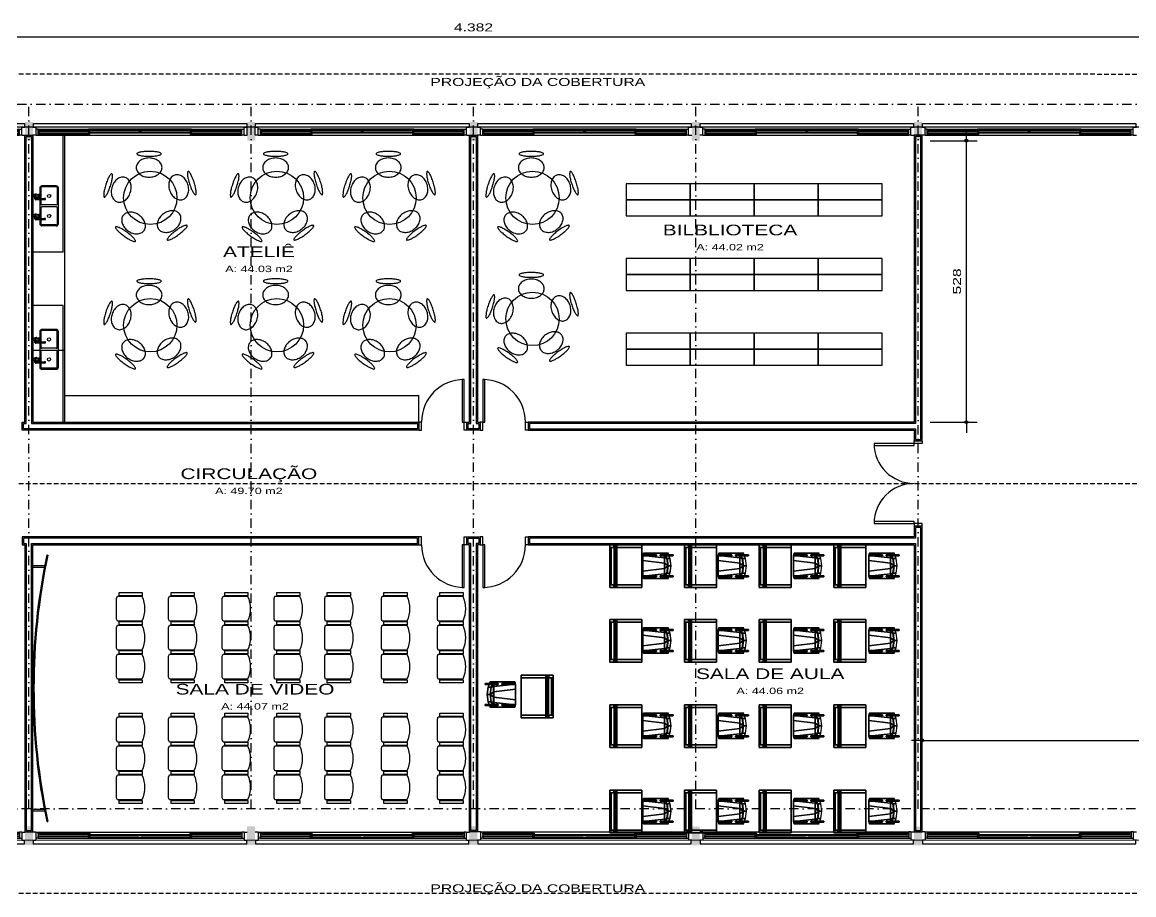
# Model space of a CAD drawing. Extents: x 5924 to 15219, y 2637 to 8140.
# Drawn here: x 8335 to 10419, y 4732 to 6368 of the extents above; entities that cross this region are included whole.
import ezdxf
from ezdxf.enums import TextEntityAlignment as Align

# ---------------------------------------------------------------- set-up
doc = ezdxf.new("R2010")
doc.units = 0
doc.header["$LTSCALE"] = 35
doc.linetypes.add('DASHDOT', pattern=[1, 0.5, -0.25, 0, -0.25])
doc.linetypes.add('HIDDEN', pattern=[0.375, 0.25, -0.125])
doc.layers.get('0').update_dxf_attribs({"linetype": 'CONTINUOUS'})
doc.layers.get('DEFPOINTS').update_dxf_attribs({"linetype": 'CONTINUOUS'})
for name, color, linetype in [('COTA', 13, 'CONTINUOUS'), ('COZ', 1, 'CONTINUOUS'), ('EIXOS', 4, 'DASHDOT'), ('EQUIP', 7, 'CONTINUOUS'), ('ESPECARQ', 2, 'CONTINUOUS'), ('ESQUADRIA', 2, 'CONTINUOUS'), ('ESTRUT', 12, 'CONTINUOUS'), ('LINVISTA', 13, 'CONTINUOUS'), ('MOBIL', 7, 'CONTINUOUS'), ('MOBIL_I', 13, 'CONTINUOUS'), ('PAREDE', 6, 'CONTINUOUS'), ('PROJECAO', 13, 'HIDDEN'), ('REG200-290', 6, 'CONTINUOUS'), ('REG60-100', 7, 'CONTINUOUS'), ('UNIDADE', 4, 'CONTINUOUS'), ('VIDRO', 1, 'CONTINUOUS')]:
    doc.layers.add(name, color=color, linetype=linetype)
doc.styles.add('REGUA100', font='arial.ttf', dxfattribs={"width": 1.4})
doc.styles.add('REGUA60', font='arial.ttf', dxfattribs={"width": 1.4})
doc.styles.get("Standard").update_dxf_attribs({"font": 'ISOCP'})
doc.dimstyles.new('ISO-25', dxfattribs={"dimtxt": 2.5, "dimasz": 2.5, "dimexe": 1.25, "dimexo": 0.625, "dimtad": 1, "dimdec": 4, "dimdsep": 46, "dimlunit": 6, "dimtxsty": 'Standard', "dimcen": 2.5, "dimadec": 0, "dimazin": 0, "dimtfac": 1, "dimtdec": 4, "dimtmove": 0, "dimatfit": 3, "dimfxl": 1, "dimtolj": 1, "dimtzin": 0, "dimarcsym": 0})

# ---------------------------------------------------------------- blocks, each defined once
blk = doc.blocks.new('A$C5DBB4351')
at = {"layer": 'ESQUADRIA', "color": 1}
for p, q in [((9, 11.5), (391, 11.5)), ((11.5, 4), (103.2, 4)), ((11.5, 2), (103.2, 2)), ((105.7, 6.5), (197.5, 6.5)), ((105.7, 4.5), (197.5, 4.5)), ((202.5, 6.5), (294.2, 6.5)), ((202.5, 4.5), (294.2, 4.5)), ((296.7, 4), (388.5, 4)), ((296.7, 2), (388.5, 2)), ((9, 0), (391, 0))]:
    blk.add_line(p, q, dxfattribs=at)
at = {"layer": 'ESQUADRIA'}
for points in [[(0, 15), (0, 22), (400, 22), (400, 15)], [(5, 0), (9, 0), (9, 11.5), (5, 11.5)], [(395, 0), (391, 0), (391, 11.5), (395, 11.5)]]:
    blk.add_lwpolyline(points, dxfattribs=at)
for points in [[(9, 7), (105.7, 7), (105.7, 9), (9, 9)], [(9, 2), (11.5, 2), (11.5, 4), (9, 4)], [(103.2, 9.5), (200, 9.5), (200, 11.5), (103.2, 11.5)], [(103.2, 4.5), (105.7, 4.5), (105.7, 6.5), (103.2, 6.5)], [(105.7, 4), (103.2, 4), (103.2, 2), (105.7, 2)], [(200, 6.5), (197.5, 6.5), (197.5, 4.5), (200, 4.5)], [(200, 9.5), (296.7, 9.5), (296.7, 11.5), (200, 11.5)], [(200, 4.5), (202.5, 4.5), (202.5, 6.5), (200, 6.5)], [(294.2, 7), (391, 7), (391, 9), (294.2, 9)], [(296.7, 6.5), (294.2, 6.5), (294.2, 4.5), (296.7, 4.5)], [(294.2, 2), (296.7, 2), (296.7, 4), (294.2, 4)], [(391, 4), (388.5, 4), (388.5, 2), (391, 2)]]:
    blk.add_lwpolyline(points, close=True, dxfattribs=at)
at = {"layer": 'PAREDE'}
for p, q in [((5, 0), (5, 15)), ((395, 0), (395, 15))]:
    blk.add_line(p, q, dxfattribs=at)
at = {"layer": 'VIDRO'}
for p, q in [((11.5, 3), (103.2, 3)), ((105.7, 5.5), (197.5, 5.5)), ((202.5, 5.5), (294.2, 5.5)), ((296.7, 3), (388.5, 3))]:
    blk.add_line(p, q, dxfattribs=at)
blk = doc.blocks.new('A$C2283737F')
at = {"layer": 'PAREDE'}
for p, q in [((0, 15), (5.8, 15)), ((5.8, 0), (0, 0)), ((395.8, 0), (401.7, 0)), ((395.9, 15), (401.7, 15))]:
    blk.add_line(p, q, dxfattribs=at)
at = {"layer": 'ESPECARQ'}
blk.add_blockref('A$C5DBB4351', (0.8, 0), dxfattribs=at)
blk = doc.blocks.new('COTAPT')
at = {"color": 0, "linetype": 'ByBlock'}
blk.add_line((0, 0), (200, 0), dxfattribs=at)
at = {"color": 6, "linetype": 'ByBlock'}
blk.add_lwpolyline([(-20, 20), (20, 20), (20, -20), (-20, -20)], close=True, dxfattribs=at)
blk = doc.blocks.new('*D8')
at = {"color": 0, "linetype": 'ByBlock'}
for p, q in [((8741.1, 6300.9), (8741.1, 6360.3)), ((13123.2, 6300.5), (13123.2, 6360.3)), ((8741.2, 6340.3), (13123.1, 6340.3))]:
    blk.add_line(p, q, dxfattribs=at)
at = {"layer": 'DEFPOINTS', "color": 0, "linetype": 'ByBlock'}
for p in [(13123.2, 6340.3), (8741.1, 6270.9), (13123.2, 6270.5)]:
    blk.add_point(p, dxfattribs=at)
at = {"color": 0, "linetype": 'ByBlock', "xscale": 0.1, "yscale": 0.1, "zscale": 0.1, "rotation": 180}
blk.add_blockref('COTAPT', (8741.1, 6340.3), dxfattribs=at)
at = {"color": 0, "linetype": 'ByBlock', "xscale": 0.1, "yscale": 0.1, "zscale": 0.1}
blk.add_blockref('COTAPT', (13123.2, 6340.3), dxfattribs=at)
at = {"color": 2, "linetype": 'ByBlock', "insert": (10932.2, 6357.9), "char_height": 15, "attachment_point": 5, "style": 'REGUA60'}
blk.add_mtext('\\A1;4.382', dxfattribs=at)
blk = doc.blocks.new('*D9')
at = {"color": 0, "linetype": 'ByBlock'}
for p, q in [((11773, 4889.6), (11773, 5041.2)), ((13008.1, 4889.5), (13008.1, 5041.2)), ((11773.1, 5021.2), (13008, 5021.2))]:
    blk.add_line(p, q, dxfattribs=at)
at = {"layer": 'DEFPOINTS', "color": 0, "linetype": 'ByBlock'}
for p in [(13008.1, 5021.2), (11773, 4859.6), (13008.1, 4859.5)]:
    blk.add_point(p, dxfattribs=at)
at = {"color": 0, "linetype": 'ByBlock', "xscale": 0.1, "yscale": 0.1, "zscale": 0.1, "rotation": 180}
blk.add_blockref('COTAPT', (11773, 5021.2), dxfattribs=at)
at = {"color": 0, "linetype": 'ByBlock', "xscale": 0.1, "yscale": 0.1, "zscale": 0.1}
blk.add_blockref('COTAPT', (13008.1, 5021.2), dxfattribs=at)
at = {"color": 2, "linetype": 'ByBlock', "insert": (12390.6, 5038.5), "char_height": 15, "attachment_point": 5, "style": 'REGUA60'}
blk.add_mtext('\\A1;1.235', dxfattribs=at)
blk = doc.blocks.new('*D10')
at = {"color": 0, "linetype": 'ByBlock'}
for p, q in [((11788.1, 6145.6), (11876.1, 6145.6)), ((11856.1, 5617.9), (11856.1, 6145.5)), ((11788.1, 5617.8), (11876.1, 5617.8))]:
    blk.add_line(p, q, dxfattribs=at)
at = {"layer": 'DEFPOINTS', "color": 0, "linetype": 'ByBlock'}
for p in [(11758.1, 6145.6), (11856.1, 6145.6), (11758.1, 5617.8)]:
    blk.add_point(p, dxfattribs=at)
at = {"color": 0, "linetype": 'ByBlock', "xscale": 0.1, "yscale": 0.1, "zscale": 0.1}
for p, rotation in [((11856.1, 6145.6), 90), ((11856.1, 5617.8), 270)]:
    blk.add_blockref('COTAPT', p, dxfattribs=dict(at, rotation=rotation))
at = {"color": 2, "linetype": 'ByBlock', "insert": (11838.6, 5881.7), "char_height": 15, "attachment_point": 5, "rotation": 90, "style": 'REGUA60'}
blk.add_mtext('\\A1;528', dxfattribs=at)
blk = doc.blocks.new('MEAB___2')
at = {"color": 0}
blk.add_lwpolyline([(23.5, 45.9, 0.212503), (-23.5, 45.9), (-23.5, -0.2), (-19.5, -1.7), (19.5, -1.7), (23.5, -0.2)], format="xyb", close=True, dxfattribs=at)
blk = doc.blocks.new('MEBRACO2')
at = {"color": 0}
blk.add_lwpolyline([(3, 15.5), (-3, 15.5), (-3, -28), (3, -28)], close=True, dxfattribs=at)
blk = doc.blocks.new('MECAD7_2')
at = {"color": 0}
for name, p in [('MEBRACO2', (-81.6, 32.7)), ('MEAB___2', (-54.3, 1.7)), ('MEBRACO2', (-27, 32.7)), ('MEAB___2', (0, 1.7)), ('MEBRACO2', (27.3, 32.7)), ('MEAB___2', (54.3, 1.7)), ('MEBRACO2', (81.6, 32.7))]:
    blk.add_blockref(name, p, dxfattribs=at)
blk = doc.blocks.new('PIA-D-PL')
at = {"layer": 'COZ'}
for p, q in [((0.071, 0.212), (0.108, 0.212)), ((0.125, 0.335), (0.125, 0.195)), ((0.145, 0.335), (0.145, 0.142)), ((0.435, 0.375), (0.165, 0.375)), ((0.435, 0.355), (0.165, 0.355)), ((0.455, 0.04), (0.455, 0.335)), ((0.475, -0.335), (0.475, 0.335)), ((0.036, 0.132), (0.036, 0.176)), ((0.051, 0.205), (0.058, 0.205)), ((0.051, 0.17), (0.058, 0.17)), ((0.051, 0.142), (0.221, 0.142)), ((0.051, 0.122), (0.221, 0.122)), ((0.066, 0.142), (0.066, 0.163)), ((0.071, 0.162), (0.108, 0.162)), ((0.125, 0.18), (0.125, 0.142)), ((0.125, 0.122), (0.125, -0.18)), ((0.145, 0.122), (0.145, 0.04)), ((0.435, 0.02), (0.165, 0.02)), ((0.036, -0.243), (0.036, -0.199)), ((0.051, -0.17), (0.058, -0.17)), ((0.051, -0.205), (0.058, -0.205)), ((0.071, -0.163), (0.108, -0.163)), ((0.125, -0.195), (0.125, -0.233)), ((0.145, -0.04), (0.145, -0.233)), ((0.435, -0.02), (0.165, -0.02)), ((0.455, -0.335), (0.455, -0.04)), ((0.051, -0.233), (0.221, -0.233)), ((0.051, -0.253), (0.221, -0.253)), ((0.066, -0.233), (0.066, -0.212)), ((0.071, -0.213), (0.108, -0.213)), ((0.125, -0.253), (0.125, -0.335)), ((0.145, -0.253), (0.145, -0.335)), ((0.435, -0.355), (0.165, -0.355)), ((0.435, -0.375), (0.165, -0.375))]:
    blk.add_line(p, q, dxfattribs=at)
for points in [[(0.071, 0.212, 0.133256), (0.064, 0.211, 0.106756), (0.058, 0.205, 0.082828), (0.054, 0.197, 0.071352), (0.053, 0.187, 0.071352), (0.054, 0.178, 0.082828), (0.058, 0.17, 0.106756), (0.064, 0.164, 0.133256), (0.071, 0.162, 0.133256)], [(0.071, -0.163, 0.133256), (0.064, -0.164, 0.106756), (0.058, -0.17, 0.082828), (0.054, -0.178, 0.071352), (0.053, -0.188, 0.071352), (0.054, -0.197, 0.082828), (0.058, -0.205, 0.106756), (0.064, -0.211, 0.133256), (0.071, -0.213, 0.133256)]]:
    blk.add_lwpolyline(points, format="xyb", dxfattribs=at)
for points in [[(0.108, 0.162, 0.133256), (0.115, 0.164, 0.106756), (0.121, 0.17, 0.082828), (0.124, 0.178, 0.071352), (0.126, 0.187, 0.071352), (0.124, 0.197, 0.082828), (0.121, 0.205, 0.106756), (0.115, 0.211, 0.133256), (0.108, 0.212, 0.133256), (0.102, 0.211, 0.106756), (0.096, 0.205, 0.082828), (0.092, 0.197, 0.071352), (0.09, 0.187, 0.071352), (0.092, 0.178, 0.082828), (0.096, 0.17, 0.106756), (0.102, 0.164, 0.133256)], [(0.116, 0.195, 0.133256), (0.114, 0.194, 0.106756), (0.112, 0.193, 0.082828), (0.111, 0.19, 0.071352), (0.11, 0.187, 0.071352), (0.111, 0.185, 0.082828), (0.112, 0.182, 0.106756), (0.114, 0.181, 0.133256), (0.116, 0.18, 0.133256), (0.118, 0.181, 0.106756), (0.119, 0.182, 0.082828), (0.12, 0.185, 0.071352), (0.121, 0.187, 0.071352), (0.12, 0.19, 0.082828), (0.119, 0.193, 0.106756), (0.118, 0.194, 0.133256)], [(0.108, -0.213, 0.133256), (0.115, -0.211, 0.106756), (0.121, -0.205, 0.082828), (0.124, -0.197, 0.071352), (0.126, -0.188, 0.071352), (0.124, -0.178, 0.082828), (0.121, -0.17, 0.106756), (0.115, -0.164, 0.133256), (0.108, -0.163, 0.133256), (0.102, -0.164, 0.106756), (0.096, -0.17, 0.082828), (0.092, -0.178, 0.071352), (0.09, -0.188, 0.071352), (0.092, -0.197, 0.082828), (0.096, -0.205, 0.106756), (0.102, -0.211, 0.133256)], [(0.116, -0.18, 0.133256), (0.114, -0.181, 0.106756), (0.112, -0.182, 0.082828), (0.111, -0.185, 0.071352), (0.11, -0.188, 0.071352), (0.111, -0.19, 0.082828), (0.112, -0.193, 0.106756), (0.114, -0.194, 0.133256), (0.116, -0.195, 0.133256), (0.118, -0.194, 0.106756), (0.119, -0.193, 0.082828), (0.12, -0.19, 0.071352), (0.121, -0.188, 0.071352), (0.12, -0.185, 0.082828), (0.119, -0.182, 0.106756), (0.118, -0.181, 0.133256)]]:
    blk.add_lwpolyline(points, format="xyb", close=True, dxfattribs=at)
for centre in [(0.3, 0.187), (0.3, -0.188)]:
    blk.add_circle(centre, 0.03, dxfattribs=at)
for centre, radius, start, end in [((0.051, 0.187), 0.035, 45.5847, 244.6231), ((0.165, 0.335), 0.04, 90, 180), ((0.165, 0.335), 0.02, 90, 180), ((0.435, 0.335), 0.04, 0, 90), ((0.435, 0.335), 0.02, 0, 90), ((0.051, 0.187), 0.0175, 90, 204.62), ((0.026, 0.176), 0.01, 0, 24.62), ((0.051, 0.187), 0.0175, 211.0027, 270), ((0.051, 0.132), 0.015, 41.8103, 318.1897), ((0.051, 0.132), 0.01, 90.0002, 270.0002), ((0.051, 0.187), 0.035, 295.3769, 314.4153), ((0.165, 0.04), 0.02, 180, 270), ((0.221, 0.132), 0.0125, 233.1301, 126.8699), ((0.221, 0.132), 0.01, 270.0001, 90.0001), ((0.435, 0.04), 0.02, 270, 360), ((0.051, -0.188), 0.035, 45.5847, 244.6231), ((0.051, -0.188), 0.0175, 90, 204.62), ((0.026, -0.199), 0.01, 0, 24.62), ((0.051, -0.188), 0.0175, 211.0027, 270), ((0.165, -0.04), 0.02, 90, 180), ((0.435, -0.04), 0.02, 0, 90), ((0.051, -0.243), 0.015, 41.8103, 318.1897), ((0.051, -0.243), 0.01, 90.0002, 270.0002), ((0.051, -0.188), 0.035, 295.3769, 314.4153), ((0.165, -0.335), 0.04, 180, 270), ((0.165, -0.335), 0.02, 180, 270), ((0.221, -0.243), 0.0125, 233.1301, 126.8699), ((0.221, -0.243), 0.01, 270.0001, 90.0001), ((0.435, -0.335), 0.04, 270, 0), ((0.435, -0.335), 0.02, 270, 360)]:
    blk.add_arc(centre, radius, start, end, dxfattribs=at)
blk = doc.blocks.new('MEBAS4_3')
at = {"color": 252}
mesh = blk.add_polyface(dxfattribs=at)
corners = [(5, -60, 69), (0, -60, 69), (0, -8, 67), (5, -8, 67), (5, -8, 71), (5, -60, 71), (0, -60, 71), (0, -8, 71), (0, -60), (5, -60), (5, -60, 2), (0, -60, 2), (5, -8), (5, -8, 4), (0, -8), (0, -8, 4), (5, 0), (5, 0, 71), (0, 0), (0, 0, 71)]
mesh.append_faces([[corners[k] for k in face] for face in [(0, 1, 2, 3), (4, 5, 0, 3), (6, 7, 2, 1), (5, 6, 1, 0), (8, 9, 10, 11), (9, 12, 13, 10), (14, 8, 11, 15), (15, 13, 3, 2), (12, 16, 17, 4), (16, 18, 19, 17), (18, 14, 7, 19), (11, 10, 13, 15)]], dxfattribs={"color": 252})
blk = doc.blocks.new('MEESC6F3')
for points in [[(75, 0, 35.5), (5, 0, 35.5), (5, 0, 71), (75, 0, 71)], [(5, -3, 35.5), (75, -3, 35.5), (75, -3, 71), (5, -3, 71)]]:
    blk.add_3dface(points)
for p in [(0, 0), (75, 0)]:
    blk.add_blockref('MEBAS4_3', p)
at = {"color": 0}
mesh = blk.add_polyface(dxfattribs=at)
corners = [(0, -60, 74), (80, -60, 74), (80, 0, 74), (0, 0, 74), (0, -60, 71), (80, -60, 71), (80, 0, 71), (0, 0, 71)]
mesh.append_faces([[corners[k] for k in face] for face in [(0, 1, 2, 3), (4, 5, 1, 0), (5, 6, 2, 1), (6, 7, 3, 2), (7, 4, 0, 3)]], dxfattribs={"color": 0})
at = {"color": 252}
mesh = blk.add_polyface(dxfattribs=at)
corners = [(0, -13.6, 13.2), (0, -12.3, 15.3), (0, -9.8, 15.3), (0, -12.3, 11), (0, -8.6, 13.1), (0, -9.8, 11), (80, -9.8, 15.3), (80, -12.3, 15.3), (80, -13.6, 13.2), (80, -12.3, 11), (80, -9.8, 11), (80, -8.6, 13.1)]
mesh.append_faces([[corners[k] for k in face] for face in [(2, 1, 7, 6), (1, 0, 8, 7), (0, 3, 9, 8), (3, 5, 10, 9), (5, 4, 11, 10), (4, 2, 6, 11)]], dxfattribs={"color": 252})
mesh.append_faces([[corners[k] for k in face] for face in [(6, 9, 10, 11)]], dxfattribs={"vtx0": -1, "color": 252})
mesh.append_faces([[corners[k] for k in face] for face in [(6, 8, 9)]], dxfattribs={"vtx0": -1, "vtx2": -1, "color": 252})
mesh.append_faces([[corners[k] for k in face] for face in [(3, 0, 2)]], dxfattribs={"vtx1": -1, "vtx2": -1, "color": 252})
mesh.append_faces([[corners[k] for k in face] for face in [(0, 1, 2), (4, 5, 3, 2), (6, 7, 8)]], dxfattribs={"vtx2": -1, "color": 252})
blk = doc.blocks.new('MEAB___3')
at = {"color": 0}
mesh = blk.add_polyface(dxfattribs=at)
corners = [(-23.5, 46.7, 81.8), (-23.5, 42.5, 43.6), (-23.5, 39.2, 47), (-23.5, 45.7, 82), (23.5, 42.6, 43.6), (23.5, 46.7, 81.8), (23.5, 45.7, 82), (23.5, 39.2, 47), (-23.5, -0.2, 45), (-23.5, -0.2, 47), (-19.5, -1.7, 45), (19.5, -1.7, 45), (19.5, -1.7, 47), (-19.5, -1.7, 47), (23.5, -0.2, 45), (23.5, -0.2, 47), (-15, 39.2, 41.1), (-13.5, 43.7, 46.3), (-5.2, 39.2, 38.1), (0, 45.7, 46), (5.2, 39.2, 38.1), (15, 39.2, 41.1), (13.5, 43.7, 46.3), (-10.2, -1.7, 47), (10.2, -1.7, 47), (-13.5, 49.3, 81.3), (0, 51.3, 81), (13.5, 49.3, 81.3), (23.5, 39.4, 46), (15, 39.4, 40.1), (13.5, 43.9, 45.3), (5.2, 39.4, 37.1), (0, 45.9, 45), (-5.2, 39.4, 37.1), (-15, 39.4, 40.1), (-13.5, 43.9, 45.3), (-23.5, 39.4, 46), (23.5, 0, 46), (19.5, -1.5, 46), (10.2, -1.5, 46), (-10.2, -1.5, 46), (-19.5, -1.5, 46), (-23.5, 0, 46), (23.5, 45.9, 81), (13.5, 49.5, 80.3), (0, 51.5, 80), (-13.5, 49.5, 80.3), (-23.5, 45.9, 81)]
mesh.append_faces([[corners[k] for k in face] for face in [(46, 35, 36, 47)]], dxfattribs={"vtx0": -1, "vtx1": -1, "color": 0})
mesh.append_faces([[corners[k] for k in face] for face in [(2, 16, 17), (22, 21, 7), (3, 2, 17, 25), (25, 17, 19, 26), (26, 19, 22, 27), (27, 22, 7, 6), (28, 29, 30), (35, 34, 36), (44, 30, 32, 45), (45, 32, 35, 46)]], dxfattribs={"vtx0": -1, "vtx1": -1, "vtx2": -1, "color": 0})
mesh.append_faces([[corners[k] for k in face] for face in [(17, 16, 18, 19), (19, 18, 20, 19), (19, 20, 21, 22), (30, 29, 31, 32), (32, 31, 33, 32), (32, 33, 34, 35), (37, 38, 29, 28), (38, 39, 31, 29), (39, 40, 33, 31), (40, 41, 34, 33), (41, 42, 36, 34)]], dxfattribs={"vtx0": -1, "vtx1": -1, "vtx2": -1, "vtx3": -1, "color": 0})
mesh.append_faces([[corners[k] for k in face] for face in [(0, 1, 2, 3), (14, 4, 7, 15), (8, 10, 13, 9)]], dxfattribs={"vtx1": -1, "color": 0})
mesh.append_faces([[corners[k] for k in face] for face in [(9, 13, 16, 2), (43, 28, 30, 44)]], dxfattribs={"vtx1": -1, "vtx2": -1, "color": 0})
mesh.append_faces([[corners[k] for k in face] for face in [(13, 23, 18, 16), (23, 24, 20, 18), (24, 12, 21, 20)]], dxfattribs={"vtx1": -1, "vtx2": -1, "vtx3": -1, "color": 0})
mesh.append_faces([[corners[k] for k in face] for face in [(10, 11, 12, 13)]], dxfattribs={"vtx1": -1, "vtx3": -1, "color": 0})
mesh.append_faces([[corners[k] for k in face] for face in [(12, 15, 7, 21)]], dxfattribs={"vtx2": -1, "vtx3": -1, "color": 0})
mesh.append_faces([[corners[k] for k in face] for face in [(4, 5, 6, 7), (1, 8, 9, 2), (11, 14, 15, 12)]], dxfattribs={"vtx3": -1, "color": 0})
blk = doc.blocks.new('MECAD1_3')
at = {"color": 0}
blk.add_blockref('MEAB___3', (0, 0), dxfattribs=at)
at = {"color": 252}
mesh = blk.add_polyface(dxfattribs=at)
corners = [(-18.5, 55.4, 0.4), (-18.5, 53.6, -0.4), (-20.5, 53.6, -0.4), (-20.5, 55.4, 0.4), (-18.5, 33.2, 34.2), (-18.5, 31.3, 33.6), (-20.5, 31.3, 33.6), (-20.5, 33.2, 34.2), (-18.5, 32.9, 36.9), (-18.5, 30.8, 37.4), (-20.5, 30.8, 37.4), (-20.5, 32.9, 36.9), (-18.5, 34.3, 39.2), (-18.5, 33, 40.8), (-20.5, 33, 40.8), (-20.5, 34.3, 39.2), (-18.5, 36.9, 40.1), (-18.5, 36.6, 42.1), (-20.5, 36.6, 42.1), (-20.5, 36.9, 40.1), (-18.5, 40.7, 40.1), (-18.5, 40.7, 42.1), (-20.5, 40.7, 42.1), (-20.5, 40.7, 40.1)]
mesh.append_faces([[corners[k] for k in face] for face in [(0, 4, 5, 1), (1, 5, 6, 2), (2, 6, 7, 3), (3, 7, 4, 0)]], dxfattribs={"vtx1": -1, "color": 252})
mesh.append_faces([[corners[k] for k in face] for face in [(4, 8, 9, 5), (5, 9, 10, 6), (6, 10, 11, 7), (7, 11, 8, 4), (8, 12, 13, 9), (9, 13, 14, 10), (10, 14, 15, 11), (11, 15, 12, 8), (12, 16, 17, 13), (13, 17, 18, 14), (14, 18, 19, 15), (15, 19, 16, 12)]], dxfattribs={"vtx1": -1, "vtx3": -1, "color": 252})
mesh.append_faces([[corners[k] for k in face] for face in [(16, 20, 21, 17), (17, 21, 22, 18), (18, 22, 23, 19), (19, 23, 20, 16)]], dxfattribs={"vtx3": -1, "color": 252})
mesh = blk.add_polyface(dxfattribs=at)
corners = [(20.5, 55.4, 0.4), (20.5, 53.6, -0.4), (18.5, 53.6, -0.4), (18.5, 55.4, 0.4), (20.5, 33.2, 34.2), (20.5, 31.3, 33.6), (18.5, 31.3, 33.6), (18.5, 33.2, 34.2), (20.5, 32.9, 36.9), (20.5, 30.8, 37.4), (18.5, 30.8, 37.4), (18.5, 32.9, 36.9), (20.5, 34.3, 39.2), (20.5, 33, 40.8), (18.5, 33, 40.8), (18.5, 34.3, 39.2), (20.5, 36.9, 40.1), (20.5, 36.6, 42.1), (18.5, 36.6, 42.1), (18.5, 36.9, 40.1), (20.5, 40.7, 40.1), (20.5, 40.7, 42.1), (18.5, 40.7, 42.1), (18.5, 40.7, 40.1)]
mesh.append_faces([[corners[k] for k in face] for face in [(0, 4, 5, 1), (1, 5, 6, 2), (2, 6, 7, 3), (3, 7, 4, 0)]], dxfattribs={"vtx1": -1, "color": 252})
mesh.append_faces([[corners[k] for k in face] for face in [(4, 8, 9, 5), (5, 9, 10, 6), (6, 10, 11, 7), (7, 11, 8, 4), (8, 12, 13, 9), (9, 13, 14, 10), (10, 14, 15, 11), (11, 15, 12, 8), (12, 16, 17, 13), (13, 17, 18, 14), (14, 18, 19, 15), (15, 19, 16, 12)]], dxfattribs={"vtx1": -1, "vtx3": -1, "color": 252})
mesh.append_faces([[corners[k] for k in face] for face in [(16, 20, 21, 17), (17, 21, 22, 18), (18, 22, 23, 19), (19, 23, 20, 16)]], dxfattribs={"vtx3": -1, "color": 252})
mesh = blk.add_polyface(dxfattribs=at)
corners = [(-18.5, 2.4, -0.5), (-18.5, 0.7, 0.5), (-20.5, 0.7, 0.5), (-20.5, 2.4, -0.5), (-18.5, 23.4, 32.6), (-18.5, 21.5, 33.3), (-20.5, 21.5, 33.3), (-20.5, 23.4, 32.6), (-18.5, 24.1, 36.3), (-18.5, 22, 36), (-20.5, 22, 36), (-20.5, 24.1, 36.3), (-18.5, 22.4, 39.8), (-18.5, 20.9, 38.3), (-20.5, 20.9, 38.3), (-20.5, 22.4, 39.8), (-18.5, 19, 41.4), (-18.5, 18.4, 39.5), (-20.5, 18.4, 39.5), (-20.5, 19, 41.4), (-18.5, 13.8, 42.1), (-18.5, 13.6, 40.1), (-20.5, 13.6, 40.1), (-20.5, 13.8, 42.1)]
mesh.append_faces([[corners[k] for k in face] for face in [(0, 4, 5, 1), (1, 5, 6, 2), (2, 6, 7, 3), (3, 7, 4, 0)]], dxfattribs={"vtx1": -1, "color": 252})
mesh.append_faces([[corners[k] for k in face] for face in [(4, 8, 9, 5), (5, 9, 10, 6), (6, 10, 11, 7), (7, 11, 8, 4), (8, 12, 13, 9), (9, 13, 14, 10), (10, 14, 15, 11), (11, 15, 12, 8), (12, 16, 17, 13), (13, 17, 18, 14), (14, 18, 19, 15), (15, 19, 16, 12)]], dxfattribs={"vtx1": -1, "vtx3": -1, "color": 252})
mesh.append_faces([[corners[k] for k in face] for face in [(16, 20, 21, 17), (17, 21, 22, 18), (18, 22, 23, 19), (19, 23, 20, 16)]], dxfattribs={"vtx3": -1, "color": 252})
mesh = blk.add_polyface(dxfattribs=at)
corners = [(20.5, 2.4, -0.5), (20.5, 0.7, 0.5), (18.5, 0.7, 0.5), (18.5, 2.4, -0.5), (20.5, 23.4, 32.6), (20.5, 21.5, 33.3), (18.5, 21.5, 33.3), (18.5, 23.4, 32.6), (20.5, 24.1, 36.3), (20.5, 22, 36), (18.5, 22, 36), (18.5, 24.1, 36.3), (20.5, 22.4, 39.8), (20.5, 20.9, 38.3), (18.5, 20.9, 38.3), (18.5, 22.4, 39.8), (20.5, 19, 41.4), (20.5, 18.4, 39.5), (18.5, 18.4, 39.5), (18.5, 19, 41.4), (20.5, 13.8, 42.1), (20.5, 13.6, 40.1), (18.5, 13.6, 40.1), (18.5, 13.8, 42.1)]
mesh.append_faces([[corners[k] for k in face] for face in [(0, 4, 5, 1), (1, 5, 6, 2), (2, 6, 7, 3), (3, 7, 4, 0)]], dxfattribs={"vtx1": -1, "color": 252})
mesh.append_faces([[corners[k] for k in face] for face in [(4, 8, 9, 5), (5, 9, 10, 6), (6, 10, 11, 7), (7, 11, 8, 4), (8, 12, 13, 9), (9, 13, 14, 10), (10, 14, 15, 11), (11, 15, 12, 8), (12, 16, 17, 13), (13, 17, 18, 14), (14, 18, 19, 15), (15, 19, 16, 12)]], dxfattribs={"vtx1": -1, "vtx3": -1, "color": 252})
mesh.append_faces([[corners[k] for k in face] for face in [(16, 20, 21, 17), (17, 21, 22, 18), (18, 22, 23, 19), (19, 23, 20, 16)]], dxfattribs={"vtx3": -1, "color": 252})
blk = doc.blocks.new('M-CADFUN')
for points in [[(0, 0.303, 0.020325), (-0.094, 0.299, 0.028236), (-0.162, 0.29, 0.062357), (-0.221, 0.271, 0.289583), (-0.229, 0.258, 0.289583), (-0.221, 0.246, 0.062357), (-0.162, 0.226, 0.028236), (-0.094, 0.217, 0.020325), (0, 0.213, 0.020325), (0.094, 0.217, 0.028236), (0.162, 0.226, 0.062357), (0.221, 0.246, 0.289583), (0.229, 0.258, 0.289583), (0.221, 0.271, 0.062357), (0.162, 0.29, 0.028236), (0.094, 0.299, 0.020325)], [(0, 0.18, 0.074769), (-0.096, 0.166, 0.08531), (-0.171, 0.127, 0.106203), (-0.225, 0.066, 0.127849), (-0.242, 0, 0.127849), (-0.225, -0.066, 0.106203), (-0.171, -0.127, 0.08531), (-0.096, -0.166, 0.074769), (0, -0.18, 0.074769), (0.096, -0.166, 0.08531), (0.171, -0.127, 0.106203), (0.225, -0.066, 0.127849), (0.242, 0, 0.127849), (0.225, 0.066, 0.106203), (0.171, 0.127, 0.08531), (0.096, 0.166, 0.074769)]]:
    blk.add_lwpolyline(points, format="xyb", close=True)
blk = doc.blocks.new('MREU-1')
blk.add_circle((0, 0), 0.5)
blk.add_blockref('M-CADFUN', (-0.023, 0.567))
for p, rotation in [((-0.546, 0.153), 72), ((0.532, 0.197), 288), ((-0.314, -0.472), 144), ((0.352, -0.445), 216)]:
    blk.add_blockref('M-CADFUN', p, dxfattribs=dict(rotation=rotation))
blk = doc.blocks.new('MEBAL3_2')
at = {"color": 0}
blk.add_lwpolyline([(0, -15), (120, -15), (120, 15), (0, 15)], close=True, dxfattribs=at)
blk = doc.blocks.new('INDUNI1')
at = {"color": 0, "style": 'REGUA100', "width": 1.4, "flags": 8}
for tag, p in [('NOME1', (0, 0)), ('NOME2', (0, -4.29))]:
    blk.add_attdef(tag, text='', height=2.5, dxfattribs=at).set_placement(p, align=Align.CENTER)
at = {"layer": 'ESPECARQ', "style": 'REGUA60', "width": 1.4}
blk.add_attdef('AREA', text='', height=1.5, dxfattribs=at).set_placement((0, -7.81), align=Align.CENTER)
at = {"layer": 'ESPECARQ', "style": 'REGUA60', "width": 1.4, "flags": 8}
for tag, p in [('PISO', (0, -10.31)), ('REVPAR', (0, -12.81)), ('PEDIR', (0, -15.31))]:
    blk.add_attdef(tag, text='', height=1.5, dxfattribs=at).set_placement(p, align=Align.CENTER)

msp = doc.modelspace()

# ---------------------------------------------------------------- linework, layer by layer
at = {"layer": 'EIXOS'}
for p, q in [((7097.191, 6214.192), (11264.338, 6213.898)), ((8347.345, 4893.071), (8347.438, 6214.104)), ((8764.045, 4893.042), (8764.138, 6214.075)), ((9180.745, 4893.012), (9180.838, 6214.045)), ((9597.445, 4892.983), (9597.538, 6214.016)), ((10014.145, 4892.953), (10014.238, 6213.987)), ((11264.245, 4892.865), (7097.098, 4893.159))]:
    msp.add_line(p, q, dxfattribs=at)
at = {"layer": 'ESPECARQ'}
for p, q in [((8756.637, 6155.735), (8756.639, 6170.735)), ((8771.637, 6155.734), (8771.639, 6170.734))]:
    msp.add_line(p, q, dxfattribs=at)
at = {"layer": 'ESQUADRIA'}
for points in [[(9159.299, 5697.835), (9159.299, 5617.835), (9163.299, 5617.835), (9163.299, 5697.835)], [(9202.299, 5617.835), (9202.299, 5697.835), (9198.299, 5697.835), (9198.299, 5617.835)], [(9931.696, 5573.84), (10006.696, 5573.835), (10006.697, 5577.835), (9931.697, 5577.84)], [(10006.686, 5431.835), (9931.686, 5431.84), (9931.686, 5427.84), (10006.686, 5427.835)], [(9163.337, 5307.835), (9163.337, 5387.835), (9159.337, 5387.835), (9159.337, 5307.835)], [(9198.337, 5387.835), (9198.337, 5307.835), (9202.337, 5307.835), (9202.337, 5387.835)]]:
    msp.add_lwpolyline(points, close=True, dxfattribs=at)
for points in [[(9078.299, 5602.835), (9083.299, 5602.835), (9083.299, 5617.835), (9078.299, 5617.835)], [(9168.299, 5602.835), (9163.299, 5602.835), (9163.299, 5617.835), (9168.299, 5617.835)], [(9193.299, 5602.835), (9198.299, 5602.835), (9198.299, 5617.835), (9193.299, 5617.835)], [(9283.299, 5602.835), (9278.299, 5602.835), (9278.299, 5617.835), (9283.299, 5617.835)], [(10021.697, 5582.834), (10021.697, 5577.834), (10006.697, 5577.835), (10006.697, 5582.835)], [(10021.686, 5422.834), (10021.686, 5427.834), (10006.686, 5427.835), (10006.686, 5422.835)], [(9078.337, 5387.835), (9083.337, 5387.835), (9083.337, 5402.835), (9078.337, 5402.835)], [(9168.337, 5387.835), (9163.337, 5387.835), (9163.337, 5402.835), (9168.337, 5402.835)], [(9193.337, 5387.835), (9198.337, 5387.835), (9198.337, 5402.835), (9193.337, 5402.835)], [(9283.337, 5387.835), (9278.337, 5387.835), (9278.337, 5402.835), (9283.337, 5402.835)]]:
    msp.add_lwpolyline(points, dxfattribs=at)
at = {"layer": 'ESTRUT'}
for points in [[(8354.939, 6180.763), (8339.939, 6180.764), (8354.937, 6145.763), (8339.937, 6145.764)], [(8771.639, 6180.734), (8756.639, 6180.735), (8771.637, 6145.734), (8756.637, 6145.735)], [(9188.339, 6180.704), (9173.339, 6180.705), (9188.337, 6145.704), (9173.337, 6145.705)], [(9605.039, 6180.675), (9590.039, 6180.676), (9605.037, 6145.675), (9590.037, 6145.676)], [(10021.739, 6180.645), (10006.739, 6180.646), (10021.737, 6145.645), (10006.737, 6145.646)], [(8354.846, 4859.73), (8339.846, 4859.731), (8354.843, 4824.73), (8339.843, 4824.731)], [(8771.546, 4859.7), (8756.546, 4859.702), (8771.543, 4824.7), (8756.543, 4824.702)], [(9188.246, 4859.671), (9173.246, 4859.672), (9188.243, 4824.671), (9173.243, 4824.672)], [(9604.946, 4859.642), (9589.946, 4859.643), (9604.943, 4824.642), (9589.943, 4824.643)], [(10021.646, 4859.612), (10006.646, 4859.613), (10021.643, 4824.612), (10006.643, 4824.613)]]:
    msp.add_solid(points, dxfattribs=at)
at = {"layer": 'LINVISTA'}
for p, q in [((8411.922, 5936.765), (8411.937, 6155.759)), ((8414.899, 5617.772), (8414.937, 6155.759)), ((8411.922, 5936.765), (8354.922, 5936.769)), ((8411.915, 5836.765), (8354.915, 5836.769)), ((8411.899, 5617.772), (8411.915, 5836.765)), ((8414.903, 5667.835), (9078.299, 5667.835)), ((9078.299, 5617.835), (9078.299, 5667.835))]:
    msp.add_line(p, q, dxfattribs=at)
for points in [[(8334.899, 5602.835), (8334.899, 5617.835), (8339.899, 5617.835), (8339.937, 6155.764), (8354.937, 6155.763), (8354.899, 5617.835), (9078.299, 5617.835), (9078.299, 5602.835)], [(9168.299, 5617.835), (9173.299, 5617.835), (9173.337, 6155.705), (9188.337, 6155.704), (9188.299, 5617.835), (9193.299, 5617.835), (9193.299, 5602.835), (9168.299, 5602.835)], [(9283.299, 5602.835), (10006.698, 5602.835), (10006.697, 5582.835), (10021.697, 5582.834), (10021.737, 6155.645), (10006.737, 6155.646), (10006.699, 5617.835), (9283.299, 5617.835)], [(9283.337, 5387.835), (10006.683, 5387.835), (10006.645, 4849.613), (10021.645, 4849.612), (10021.686, 5422.834), (10006.686, 5422.835), (10006.684, 5402.835), (9283.337, 5402.835)], [(8339.937, 5387.835), (8339.899, 4849.906), (8354.899, 4849.906), (8354.937, 5387.835), (9078.337, 5387.835), (9078.337, 5402.835), (8334.937, 5402.835), (8334.937, 5387.835)], [(9168.337, 5402.835), (9193.337, 5402.835), (9193.337, 5387.835), (9188.337, 5387.835), (9188.299, 4849.906), (9173.299, 4849.906), (9173.337, 5387.835), (9168.337, 5387.835)]]:
    msp.add_lwpolyline(points, close=True, dxfattribs=at)
at = {"layer": 'MOBIL'}
for p, q in [((8380.811, 5368.87), (8382.768, 5368.461)), ((8354.935, 5348.87), (8376.799, 5348.87)), ((8354.935, 5345.87), (8376.227, 5345.87)), ((8354.902, 4891.87), (8376.194, 4891.87)), ((8354.902, 4888.87), (8376.766, 4888.87)), ((8380.775, 4868.87), (8382.733, 4869.28))]:
    msp.add_line(p, q, dxfattribs=at)
for radius in [1220.695, 1218.695]:
    msp.add_arc((9575.613, 5118.784), radius, 168.178002, 191.813745, dxfattribs=at)
at = {"layer": 'MOBIL_I'}
for centre, radius, start, end in [((9163.299, 5617.835), 80, 90, 180), ((9198.299, 5617.835), 80, 0, 90), ((10006.697, 5577.835), 75, 179.995954, 269.995954), ((10006.686, 5427.835), 75, 89.995954, 179.995954), ((9163.337, 5387.835), 80, 180, 270), ((9198.337, 5387.835), 80, 270, 0)]:
    msp.add_arc(centre, radius, start, end, dxfattribs=at)
at = {"layer": 'PAREDE'}
for p, q in [((11256.839, 6170.586), (7105.541, 6170.851)), ((7104.6, 4834.176), (11256.746, 4834.468))]:
    msp.add_line(p, q, dxfattribs=at)
for points in [[(8337.399, 5605.335), (8337.399, 5615.335), (8342.399, 5615.335), (8342.437, 6153.264), (8352.437, 6153.263), (8352.399, 5615.335), (9075.799, 5615.335), (9075.799, 5605.335)], [(9170.799, 5615.335), (9175.799, 5615.335), (9175.837, 6153.205), (9185.837, 6153.204), (9185.799, 5615.335), (9190.799, 5615.335), (9190.799, 5605.335), (9170.799, 5605.335)], [(9285.799, 5605.335), (10009.199, 5605.335), (10009.197, 5585.335), (10019.197, 5585.334), (10019.237, 6153.145), (10009.237, 6153.146), (10009.199, 5615.335), (9285.799, 5615.335)], [(9285.837, 5390.335), (10009.183, 5390.335), (10009.145, 4852.113), (10019.145, 4852.112), (10019.186, 5420.334), (10009.186, 5420.335), (10009.184, 5400.335), (9285.837, 5400.335)], [(8342.438, 5390.335), (8342.4, 4852.406), (8352.4, 4852.406), (8352.438, 5390.335), (9075.837, 5390.335), (9075.837, 5400.335), (8337.437, 5400.335), (8337.437, 5390.335)], [(9170.837, 5400.335), (9190.837, 5400.335), (9190.837, 5390.335), (9185.838, 5390.335), (9185.8, 4852.406), (9175.8, 4852.406), (9175.838, 5390.335), (9170.837, 5390.335)]]:
    msp.add_lwpolyline(points, close=True, dxfattribs=at)
at = {"layer": 'PROJECAO'}
for p, q in [((6989.699, 6270.859), (11371.846, 6270.55)), ((6989.645, 5502.829), (11371.791, 5502.52)), ((6989.591, 4734.826), (11371.737, 4734.517))]:
    msp.add_line(p, q, dxfattribs=at)
at = {"layer": 'REG200-290'}
msp.add_line((8414.909, 5752.268), (8354.909, 5752.273), dxfattribs=at)

# ---------------------------------------------------------------- block references
at = {"layer": 'EQUIP', "xscale": 100, "yscale": 100, "zscale": 100}
for p in [(8575.034, 6038.466), (8812.261, 6038.466), (9023.393, 6038.466), (9291.459, 6038.466), (9291.459, 5811.427), (8575.034, 5799.586), (8812.261, 5799.586), (9023.393, 5799.586)]:
    msp.add_blockref('MREU-1', p, dxfattribs=at)
at = {"layer": 'ESPECARQ'}
for p in [(7938.237, 6155.792), (8354.937, 6155.763), (8771.637, 6155.734), (9188.337, 6155.704), (9605.037, 6155.675), (10021.737, 6155.645)]:
    msp.add_blockref('A$C2283737F', p, dxfattribs=at)
at = {"layer": 'ESPECARQ', "xscale": -1, "rotation": 180}
for p in [(7938.145, 4849.262), (8354.845, 4849.292), (8771.545, 4849.321), (9188.245, 4849.351), (9604.945, 4849.38), (10021.645, 4849.409)]:
    msp.add_blockref('A$C2283737F', p, dxfattribs=at)
at = {"layer": 'MOBIL'}
for p in [(9467.156, 6049.835), (9587.156, 6049.835), (9707.156, 6049.835), (9827.156, 6049.835), (9467.156, 6019.835), (9587.156, 6019.835), (9707.156, 6019.835), (9827.156, 6019.835), (9467.156, 5909.835), (9587.156, 5909.835), (9707.156, 5909.835), (9827.156, 5909.835), (9467.156, 5879.835), (9587.156, 5879.835), (9707.156, 5879.835), (9827.156, 5879.835), (9467.156, 5769.835), (9587.156, 5769.835), (9707.156, 5769.835), (9827.156, 5769.835), (9467.156, 5739.835), (9587.156, 5739.835), (9707.156, 5739.835), (9827.156, 5739.835)]:
    msp.add_blockref('MEBAL3_2', p, dxfattribs=at)
at = {"layer": 'MOBIL', "xscale": -1}
for name, p, rotation in [('MEESC6F3', (9436.09, 5387.915), 90), ('MEESC6F3', (9576.09, 5387.915), 90), ('MEESC6F3', (9716.09, 5387.915), 90), ('MEESC6F3', (9856.09, 5387.915), 90), ('MECAD1_3', (9499.665, 5348.395), 270), ('MECAD1_3', (9640.895, 5348.395), 270), ('MECAD1_3', (9782.125, 5348.395), 270), ('MECAD1_3', (9923.355, 5348.395), 270), ('MECAD7_2', (8511.727, 5213.551), 270), ('MECAD7_2', (8609.178, 5213.551), 270), ('MECAD7_2', (8709.771, 5213.551), 270), ('MECAD7_2', (8807.221, 5213.551), 270), ('MECAD7_2', (8902.094, 5213.551), 270), ('MECAD7_2', (9008.295, 5213.551), 270), ('MECAD7_2', (9113.08, 5213.551), 270), ('MEESC6F3', (9436.09, 5247.915), 90), ('MECAD1_3', (9499.665, 5208.395), 270), ('MEESC6F3', (9576.09, 5247.915), 90), ('MECAD1_3', (9640.895, 5208.395), 270), ('MEESC6F3', (9716.09, 5247.915), 90), ('MECAD1_3', (9782.125, 5208.395), 270), ('MEESC6F3', (9856.09, 5247.915), 90), ('MECAD1_3', (9923.355, 5208.395), 270), ('MECAD1_3', (9257.887, 5107.214), 90), ('MEESC6F3', (9329.983, 5063.603), 270), ('MEESC6F3', (9436.09, 5087.915), 90), ('MEESC6F3', (9576.09, 5087.915), 90), ('MEESC6F3', (9716.09, 5087.915), 90), ('MEESC6F3', (9856.09, 5087.915), 90), ('MECAD7_2', (8511.727, 4987.249), 270), ('MECAD7_2', (8609.178, 4987.249), 270), ('MECAD7_2', (8709.771, 4987.249), 270), ('MECAD7_2', (8807.221, 4987.249), 270), ('MECAD7_2', (8902.094, 4987.249), 270), ('MECAD7_2', (9008.295, 4987.249), 270), ('MECAD7_2', (9113.08, 4987.249), 270), ('MECAD1_3', (9499.665, 5048.395), 270), ('MECAD1_3', (9640.895, 5048.395), 270), ('MECAD1_3', (9782.125, 5048.395), 270), ('MECAD1_3', (9923.355, 5048.395), 270), ('MEESC6F3', (9436.09, 4927.915), 90), ('MEESC6F3', (9576.09, 4927.915), 90), ('MEESC6F3', (9716.09, 4927.915), 90), ('MEESC6F3', (9856.09, 4927.915), 90), ('MECAD1_3', (9499.665, 4888.395), 270), ('MECAD1_3', (9640.895, 4888.395), 270), ('MECAD1_3', (9782.125, 4888.395), 270), ('MECAD1_3', (9923.355, 4888.395), 270)]:
    msp.add_blockref(name, p, dxfattribs=dict(at, rotation=rotation))
at = {"layer": 'REG200-290', "xscale": 100, "yscale": 100, "zscale": 100}
for p in [(8355.228, 6023.244), (8355.209, 5754.27)]:
    msp.add_blockref('PIA-D-PL', p, dxfattribs=at)
at = {"layer": 'UNIDADE', "xscale": 8, "yscale": 8, "zscale": 8}
for p, values in [((9661.73, 6002.448), {'NOME2': 'BILBLIOTECA', 'AREA': 'A: 44.02 m2'}), ((8778.729, 5961.636), {'NOME2': 'ATELIÊ', 'AREA': 'A: 44.03 m2'}), ((8759.762, 5545.415), {'NOME2': 'CIRCULAÇÃO', 'AREA': 'A: 49.70 m2'}), ((9737.049, 5170.395), {'NOME2': 'SALA DE AULA', 'AREA': 'A: 44.06 m2'}), ((8771.252, 5141.449), {'NOME2': 'SALA DE VIDEO', 'AREA': 'A: 44.07 m2'})]:
    msp.add_blockref('INDUNI1', p, dxfattribs=at).add_auto_attribs(values)

# ---------------------------------------------------------------- texts
at = {"layer": 'REG60-100', "style": 'REGUA60', "width": 1.4}
for p in [(9100.064, 6248.19), (9100.064, 4736.247)]:
    msp.add_text('PROJEÇÃO DA COBERTURA', height=15, dxfattribs=at).set_placement(p)

# ---------------------------------------------------------------- dimensions: what is measured, and where the dimension line sits
at = {"layer": 'COTA'}
for base, p1, p2, picture, middle in [((11371.846, 6340.253), (6989.699, 6270.859), (11371.846, 6270.55), '*D8', (9180.772, 6357.861)), ((11256.746, 5021.188), (10021.646, 4859.612), (11256.746, 4859.525), '*D9', (10639.196, 5038.525))]:
    dim = msp.add_linear_dim(base=base, p1=p1, p2=p2, dimstyle='ISO-25', override={"dimscale": 10, "dimtxt": 1.5, "dimasz": 0.01, "dimexe": 2, "dimexo": 3, "dimgap": 0.98, "dimdec": 2, "dimrnd": 0.5, "dimtxsty": 'REGUA60', "dimblk": 'COTAPT', "dimcen": 4, "dimdle": 4, "dimclrt": 2, "dimaunit": 1, "dimtofl": 0}, dxfattribs=at)
    dim.commit()
    dim.dimension.update_dxf_attribs({"geometry": picture, "text_midpoint": middle, "insert": (-1751.391, 0)})
dim = msp.add_linear_dim(base=(10104.698, 6145.646), p1=(10006.699, 5617.835), p2=(10006.737, 6145.646), angle=90, dimstyle='ISO-25', override={"dimscale": 10, "dimtxt": 1.5, "dimasz": 0.01, "dimexe": 2, "dimexo": 3, "dimgap": 0.98, "dimdec": 2, "dimrnd": 0.5, "dimtxsty": 'REGUA60', "dimblk": 'COTAPT', "dimcen": 4, "dimdle": 4, "dimclrt": 2, "dimaunit": 1, "dimtofl": 0}, dxfattribs=at)
dim.commit()
dim.dimension.update_dxf_attribs({"geometry": '*D10', "text_midpoint": (10087.184, 5881.74), "insert": (-1751.391, 0)})

doc.saveas('drawing.dxf')
